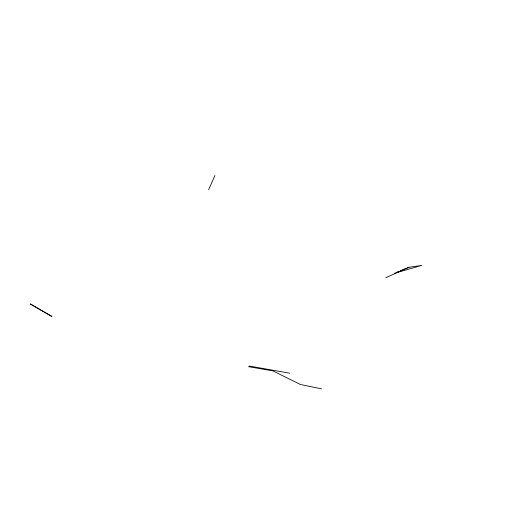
<?xml version="1.0" encoding="UTF-8"?>
<svg xmlns="http://www.w3.org/2000/svg" width="506" height="506" viewBox="0 0 506 506"><rect width="100%" height="100%" fill="white"/><g stroke="black" fill="none" stroke-linecap="round" stroke-linejoin="round"><path stroke-width="0.76" d="M208.668 189.636L214.936 175.544M385.762 277.712L408.962 267.282L421.561 265.435L394.598 273.234M396.704 272.215L398.867 271.349M400.309 270.767L408.962 267.282M249.414 366.066L289.761 373.2M248.44 366.648L272.892 370.885L300.4 384.497L321.538 388.842M51.884 316.414L30.335 303.967L52.029 316.623"/></g></svg>
